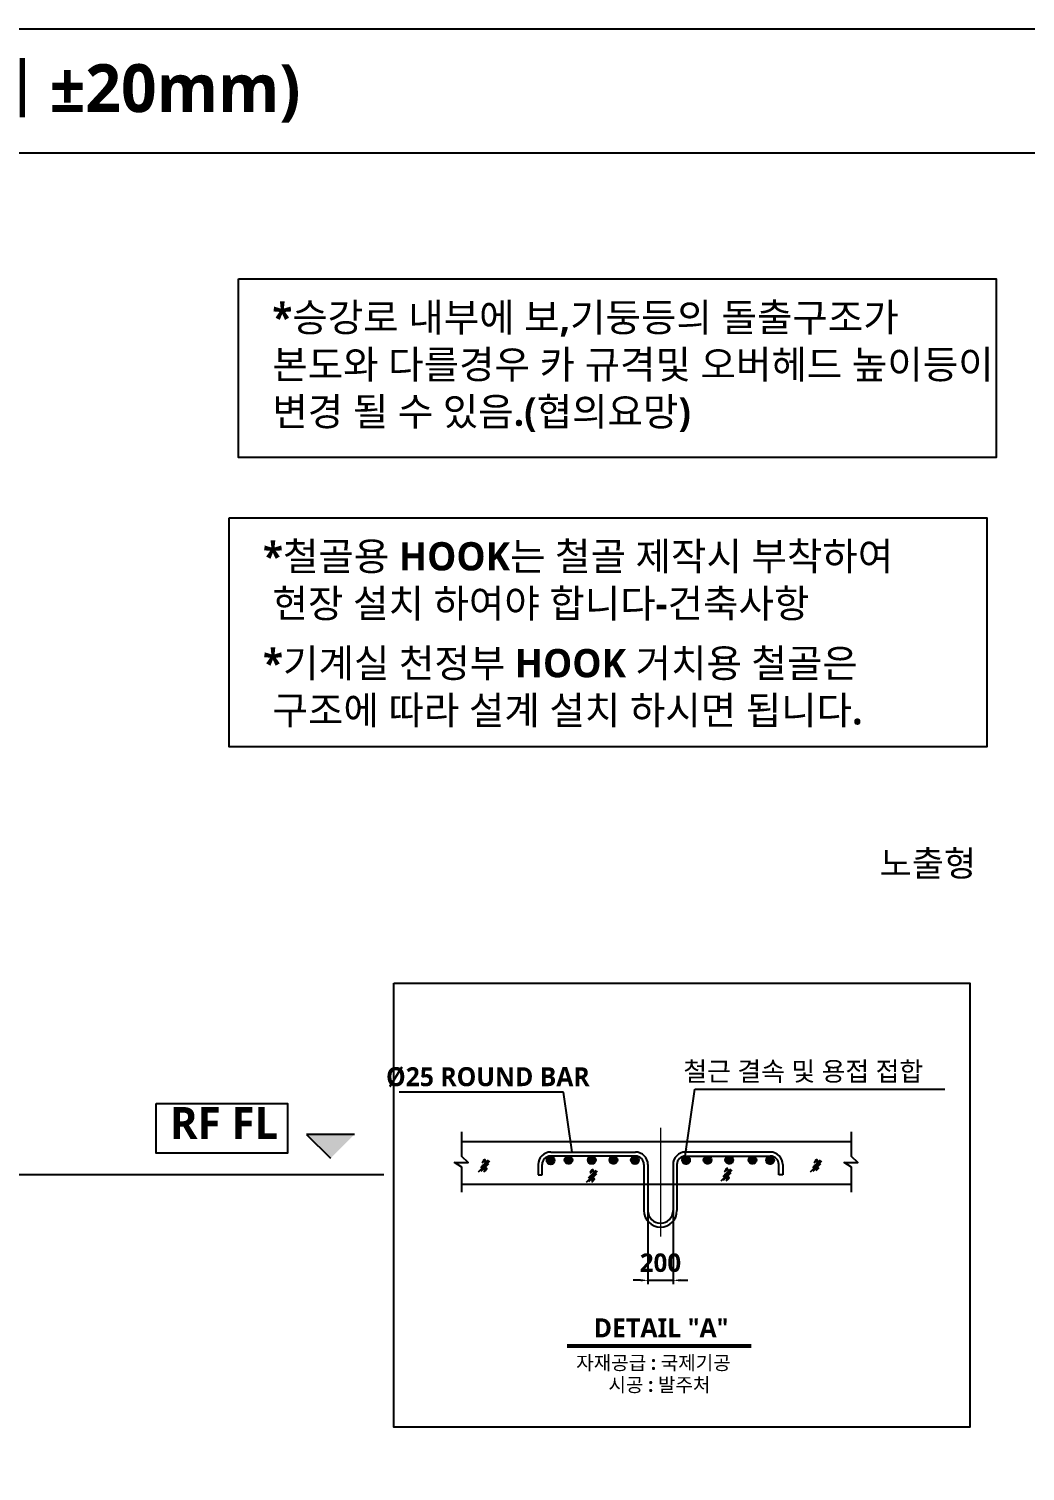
# Model space of a CAD drawing. Header units: millimetres. Extents: x 2370 to 266135, y -585395 to 33485.
# Drawn here: x 71425 to 83821, y 11484 to 29427 of the extents above; entities that cross this region are included whole.
import ezdxf
from ezdxf.enums import TextEntityAlignment as Align
from ezdxf.lldxf.tags import DXFTag

# ---------------------------------------------------------------- set-up
doc = ezdxf.new("R2010")
doc.units = ezdxf.units.MM
for name, color, linetype in [('0글씨', 3, 'Continuous'), ('3', 3, 'Continuous'), ('A-CEN', 22, 'Continuous'), ('A-SYMBOL', 4, 'Continuous'), ('TEXT-T', 2, 'Continuous'), ('TXT', 7, 'Continuous')]:
    doc.layers.add(name, color=color, linetype=linetype)
for name, color, linetype, lineweight in [('BOX', 20, 'Continuous', 25), ('문자', 3, 'Continuous', 25), ('사선', 1, 'Continuous', 13), ('치수선', 15, 'Continuous', 5)]:
    doc.layers.add(name, color=color, linetype=linetype, lineweight=lineweight)
doc.styles.add('SH_진천_나눔', font='')
doc.styles.get("Standard").update_dxf_attribs({"font": 'NanumGothicBold.ttf'})
doc.styles.get('SH_진천_나눔').set_extended_font_data('NanumGothic', bold=True)
tags = doc.linetypes.add('CENTER', pattern=[2, 1.25, -0.25, 0.25, -0.25]).pattern_tags.tags
tags[10:11] = [DXFTag(74, 4), DXFTag(75, 0), DXFTag(340, '0'), DXFTag(46, 1.0), DXFTag(50, 0.0), DXFTag(44, 0.0), DXFTag(45, 0.0)]
tags[8:9] = [DXFTag(74, 4), DXFTag(75, 0), DXFTag(340, '0'), DXFTag(46, 1.0), DXFTag(50, 0.0), DXFTag(44, 0.0), DXFTag(45, 0.0)]
tags[6:7] = [DXFTag(74, 4), DXFTag(75, 0), DXFTag(340, '0'), DXFTag(46, 1.0), DXFTag(50, 0.0), DXFTag(44, 0.0), DXFTag(45, 0.0)]
tags[4:5] = [DXFTag(74, 4), DXFTag(75, 0), DXFTag(340, '0'), DXFTag(46, 1.0), DXFTag(50, 0.0), DXFTag(44, 0.0), DXFTag(45, 0.0)]
doc.dimstyles.new('DIM-A-002-평면', dxfattribs={"dimscale": 230, "dimtxt": 1, "dimasz": 0.4, "dimexe": 0.2, "dimexo": 0.3, "dimgap": 0.4, "dimtad": 1, "dimdec": 0, "dimtxsty": 'Standard', "dimcen": 0, "dimclrd": 15, "dimclre": 15, "dimclrt": 3, "dimadec": 0, "dimazin": 0, "dimtfac": 1, "dimtix": 1, "dimtmove": 0, "dimatfit": 0, "dimfxl": 1, "dimarcsym": 0})

# ---------------------------------------------------------------- blocks, each defined once
blk = doc.blocks.new('*D1201')
at = {"layer": 'Defpoints', "color": 0}
for p in [(79128, 14872), (79440, 14872), (79440, 13858)]:
    blk.add_point(p, dxfattribs=at)
at = {"layer": '문자', "color": 15, "lineweight": -2}
for p, q in [((79128, 14803), (79128, 13812)), ((79440, 14803), (79440, 13812)), ((79036, 13858), (78944, 13858)), ((79128, 13858), (79440, 13858)), ((79532, 13858), (79624, 13858))]:
    blk.add_line(p, q, dxfattribs=at)
at = {"layer": '문자', "color": 15}
for points in [[(79036, 13843), (79036, 13873), (79128, 13858)], [(79532, 13873), (79532, 13843), (79440, 13858)]]:
    blk.add_solid(points, dxfattribs=at)
at = {"layer": '문자', "color": 3, "lineweight": 13, "ltscale": 600, "insert": (79284, 14076), "char_height": 230, "attachment_point": 5}
blk.add_mtext('200', dxfattribs=at)

msp = doc.modelspace()

# ---------------------------------------------------------------- hatches: boundary and pattern name
at = {"layer": 'A-SYMBOL', "linetype": 'Continuous'}
msp.add_hatch(color=256, dxfattribs=at).paths.add_polyline_path([(75476.5, 15674.2), (75178.5, 15376.2), (74880.5, 15674.2)])

# ---------------------------------------------------------------- linework, layer by layer
for p, q in [((56769, 27883.8), (118561.6, 27883.8)), ((81660.2, 15581.7), (76814.1, 15581.7)), ((77918, 15454.3), (78972.7, 15454.3)), ((80650.3, 15454.3), (79595.6, 15454.3)), ((77762.3, 15298.5), (77762.3, 15171.1)), ((77811.8, 15171.1), (77811.8, 15298.5)), ((78972.7, 15404.7), (77918, 15404.7)), ((78388.2, 15383.7), (78399.6, 15395.1)), ((79078.9, 15298.5), (79078.9, 14725.2)), ((79128.4, 15298.5), (79128.4, 14725.2)), ((79439.9, 15298.5), (79439.9, 14725.2)), ((79489.4, 15298.5), (79489.4, 14725.2)), ((79595.6, 15404.7), (80650.3, 15404.7)), ((80098, 15381.9), (80112.9, 15396.8)), ((80756.5, 15171.1), (80756.5, 15298.5)), ((80806, 15298.5), (80806, 15171.1)), ((77762.3, 15171.1), (77811.8, 15171.1)), ((80806, 15171.1), (80756.5, 15171.1)), ((81660.2, 15050.8), (76814.1, 15050.8)), ((78124.4, 13029.4), (80412.2, 13029.4))]:
    msp.add_line(p, q)
at = {"color": 4}
for p, q in [((77868.2, 15349.6), (77917.8, 15399.2)), ((77868.6, 15343.5), (77923.9, 15398.8)), ((77868.7, 15356.5), (77910.8, 15398.7)), ((77869.6, 15338), (77929.3, 15397.8)), ((77870.6, 15364.9), (77902.4, 15396.7)), ((77871, 15333), (77934.3, 15396.3)), ((77872.9, 15328.5), (77938.9, 15394.4)), ((77875.2, 15324.3), (77943.1, 15392.2)), ((77876.9, 15377.7), (77889.7, 15390.5)), ((77877.7, 15320.4), (77947, 15389.6)), ((77880.6, 15316.8), (77950.6, 15386.7)), ((77883.8, 15313.5), (77953.8, 15383.6)), ((77887.3, 15310.5), (77956.8, 15380.1)), ((77891.1, 15307.9), (77959.5, 15376.3)), ((77895.2, 15305.5), (77961.9, 15372.2)), ((77899.6, 15303.5), (77963.9, 15367.7)), ((77904.5, 15301.9), (77965.5, 15362.9)), ((77909.8, 15300.7), (77966.7, 15357.6)), ((77915.6, 15300.1), (77967.3, 15351.7)), ((77922.2, 15300.3), (77967.1, 15345.1)), ((77930, 15301.6), (77965.7, 15337.3)), ((77940.5, 15305.6), (77961.8, 15326.9)), ((78090, 15357.1), (78137.6, 15404.8)), ((78090.2, 15350.8), (78143.9, 15404.6)), ((78090.8, 15364.4), (78130.3, 15403.9)), ((78091, 15345.2), (78149.6, 15403.8)), ((78092.4, 15340.1), (78154.7, 15402.4)), ((78093.5, 15373.5), (78121.3, 15401.3)), ((78094.1, 15335.4), (78159.4, 15400.7)), ((78096.3, 15331.1), (78163.7, 15398.5)), ((78098.7, 15327.1), (78167.7, 15396)), ((78101.5, 15323.4), (78171.3, 15393.2)), ((78104.6, 15320.1), (78174.7, 15390.1)), ((78108, 15317), (78177.8, 15386.8)), ((78111.7, 15314.2), (78180.5, 15383.1)), ((78115.7, 15311.8), (78183, 15379.1)), ((78120.1, 15309.7), (78185.1, 15374.7)), ((78124.8, 15307.9), (78186.8, 15370)), ((78129.9, 15306.6), (78188.1, 15364.8)), ((78135.6, 15305.8), (78188.9, 15359.2)), ((78142, 15305.8), (78189, 15352.8)), ((78149.4, 15306.7), (78188.1, 15345.4)), ((78158.7, 15309.6), (78185.2, 15336.1)), ((78378.9, 15355.1), (78428.3, 15404.4)), ((78379.3, 15349), (78434.4, 15404)), ((78379.4, 15362), (78421.3, 15403.9)), ((78380.2, 15343.5), (78439.8, 15403.1)), ((78381.5, 15370.5), (78412.8, 15401.8)), ((78381.7, 15338.5), (78444.8, 15401.6)), ((78383.6, 15333.9), (78449.4, 15399.7)), ((78385.8, 15329.6), (78453.7, 15397.5)), ((78388.4, 15325.7), (78457.6, 15395)), ((78391.2, 15322.2), (78461.2, 15392.1)), ((78394.4, 15318.9), (78464.4, 15388.9)), ((78397.9, 15315.9), (78467.4, 15385.4)), ((78401.6, 15313.2), (78470.1, 15381.7)), ((78405.7, 15310.8), (78472.5, 15377.6)), ((78410.2, 15308.8), (78474.5, 15373.1)), ((78415, 15307.2), (78476.2, 15368.3)), ((78420.3, 15306), (78477.3, 15363)), ((78426.1, 15305.4), (78478, 15357.2)), ((78432.7, 15305.5), (78477.8, 15350.6)), ((78440.4, 15306.8), (78476.6, 15342.9)), ((78450.7, 15310.6), (78472.8, 15332.6)), ((78648.6, 15353.6), (78699.6, 15404.5)), ((78648.9, 15360.3), (78692.8, 15404.3)), ((78649.1, 15347.7), (78705.5, 15404)), ((78650.2, 15342.3), (78710.8, 15402.9)), ((78650.4, 15368.3), (78684.8, 15402.8)), ((78651.8, 15337.4), (78715.7, 15401.3)), ((78653.8, 15332.9), (78720.2, 15399.4)), ((78655, 15379.3), (78673.8, 15398.2)), ((78656.1, 15328.8), (78724.4, 15397.1)), ((78658.7, 15325), (78728.2, 15394.4)), ((78661.7, 15321.5), (78731.7, 15391.5)), ((78664.9, 15318.2), (78734.9, 15388.2)), ((78668.5, 15315.3), (78737.8, 15384.7)), ((78672.3, 15312.7), (78740.4, 15380.8)), ((78676.5, 15310.4), (78742.7, 15376.6)), ((78681, 15308.5), (78744.6, 15372.1)), ((78686, 15307), (78746.2, 15367.2)), ((78691.4, 15305.9), (78747.2, 15361.8)), ((78697.4, 15305.5), (78747.7, 15355.8)), ((78704.2, 15305.8), (78747.3, 15348.9)), ((78712.4, 15307.6), (78745.6, 15340.8)), ((78724.1, 15312.8), (78740.3, 15329)), ((78917.1, 15356.3), (78964.9, 15404.1)), ((78917.3, 15350), (78971.1, 15403.9)), ((78917.9, 15363.6), (78957.6, 15403.3)), ((78918.1, 15344.4), (78976.8, 15403.1)), ((78919.5, 15339.3), (78981.9, 15401.7)), ((78920.4, 15372.6), (78948.6, 15400.8)), ((78921.2, 15334.7), (78986.5, 15400)), ((78923.4, 15330.3), (78990.9, 15397.8)), ((78925.9, 15326.4), (78994.8, 15395.3)), ((78928.7, 15322.7), (78998.5, 15392.5)), ((78931.8, 15319.3), (79001.8, 15389.4)), ((78935.2, 15316.3), (79004.9, 15386)), ((78938.9, 15313.5), (79007.7, 15382.3)), ((78942.9, 15311.1), (79010.1, 15378.3)), ((78947.2, 15309), (79012.2, 15373.9)), ((78952, 15307.3), (79013.9, 15369.2)), ((78957.1, 15306), (79015.2, 15364.1)), ((78962.8, 15305.2), (79016, 15358.4)), ((78969.2, 15305.1), (79016.1, 15352)), ((78976.6, 15306.1), (79015.1, 15344.6)), ((78986, 15309), (79012.2, 15335.1)), ((79552.3, 15350.6), (79604.4, 15402.7)), ((79552.4, 15357.1), (79597.9, 15402.6)), ((79553, 15344.8), (79610.2, 15402)), ((79553.6, 15364.8), (79590.2, 15401.4)), ((79554.2, 15339.5), (79615.5, 15400.8)), ((79555.8, 15334.7), (79620.3, 15399.2)), ((79557.3, 15374.9), (79580.1, 15397.7)), ((79557.9, 15330.3), (79624.7, 15397.1)), ((79560.3, 15326.2), (79628.8, 15394.7)), ((79563, 15322.4), (79632.6, 15392)), ((79566, 15319), (79636, 15389)), ((79569.3, 15315.8), (79639.2, 15385.7)), ((79572.9, 15313), (79642, 15382.1)), ((79576.8, 15310.4), (79644.6, 15378.2)), ((79581, 15308.2), (79646.8, 15374)), ((79585.6, 15306.4), (79648.6, 15369.4)), ((79590.6, 15304.9), (79650.1, 15364.4)), ((79596.2, 15304), (79651, 15358.8)), ((79602.3, 15303.6), (79651.4, 15352.7)), ((79609.3, 15304.2), (79650.8, 15345.7)), ((79617.9, 15306.3), (79648.7, 15337.1)), ((79631.7, 15313.7), (79641.3, 15323.3)), ((79820.6, 15356.2), (79868.9, 15404.5)), ((79820.8, 15350), (79875.1, 15404.3)), ((79821.3, 15363.4), (79861.7, 15403.8)), ((79821.7, 15344.5), (79880.7, 15403.4)), ((79823.1, 15339.4), (79885.7, 15402)), ((79823.6, 15372.2), (79852.9, 15401.5)), ((79824.9, 15334.7), (79890.4, 15400.2)), ((79827.1, 15330.4), (79894.7, 15398)), ((79829.6, 15326.5), (79898.6, 15395.5)), ((79832.4, 15322.9), (79902.2, 15392.7)), ((79835.5, 15319.5), (79905.6, 15389.6)), ((79838.9, 15316.5), (79908.6, 15386.2)), ((79842.7, 15313.8), (79911.4, 15382.4)), ((79846.7, 15311.3), (79913.8, 15378.4)), ((79851.1, 15309.3), (79915.9, 15374)), ((79855.8, 15307.6), (79917.6, 15369.3)), ((79861, 15306.3), (79918.8, 15364.1)), ((79866.8, 15305.6), (79919.5, 15358.3)), ((79873.2, 15305.6), (79919.5, 15351.9)), ((79880.8, 15306.6), (79918.5, 15344.4)), ((79890.4, 15309.8), (79915.3, 15334.7)), ((80090.2, 15354.6), (80140.2, 15404.6)), ((80090.6, 15361.5), (80133.3, 15404.2)), ((80090.6, 15348.6), (80146.2, 15404.2)), ((80091.6, 15343.2), (80151.6, 15403.2)), ((80092.4, 15369.8), (80125, 15402.4)), ((80093.1, 15338.2), (80156.6, 15401.7)), ((80095, 15333.7), (80161.1, 15399.8)), ((80097.3, 15329.5), (80165.3, 15397.5)), ((80099.9, 15325.6), (80169.2, 15394.9)), ((80102.8, 15322.1), (80172.8, 15392)), ((80106, 15318.8), (80176, 15388.8)), ((80109.5, 15315.8), (80179, 15385.3)), ((80113.3, 15313.2), (80181.6, 15381.5)), ((80117.4, 15310.8), (80184, 15377.4)), ((80121.9, 15308.9), (80185.9, 15372.9)), ((80126.8, 15307.3), (80187.5, 15368)), ((80132.1, 15306.1), (80188.7, 15362.7)), ((80138, 15305.6), (80189.2, 15356.8)), ((80144.7, 15305.8), (80189, 15350.1)), ((80152.6, 15307.2), (80187.6, 15342.2)), ((80163.3, 15311.5), (80183.3, 15331.5)), ((80379.3, 15353), (80430.8, 15404.6)), ((80379.4, 15359.6), (80424.2, 15404.4)), ((80379.9, 15347.1), (80436.7, 15404)), ((80380.8, 15367.5), (80416.4, 15403)), ((80381, 15341.8), (80442, 15402.8)), ((80382.6, 15337), (80446.8, 15401.2)), ((80384.6, 15332.5), (80451.3, 15399.2)), ((80384.8, 15377.9), (80405.9, 15399)), ((80387, 15328.4), (80455.4, 15396.8)), ((80389.7, 15324.6), (80459.2, 15394.2)), ((80392.6, 15321.1), (80462.7, 15391.2)), ((80395.9, 15318), (80465.9, 15387.9)), ((80399.5, 15315.1), (80468.8, 15384.3)), ((80403.4, 15312.5), (80471.3, 15380.5)), ((80407.6, 15310.3), (80473.6, 15376.2)), ((80412.2, 15308.4), (80475.5, 15371.7)), ((80417.1, 15306.9), (80476.9, 15366.7)), ((80422.6, 15305.9), (80477.9, 15361.2)), ((80428.7, 15305.5), (80478.3, 15355.2)), ((80435.6, 15306), (80477.9, 15348.2)), ((80444, 15307.9), (80475.9, 15339.9)), ((80456.6, 15314), (80469.8, 15327.2)), ((80598.2, 15351.6), (80648, 15401.3)), ((80598.6, 15345.5), (80654, 15400.9)), ((80598.7, 15358.5), (80641.1, 15400.9)), ((80599.6, 15340.1), (80659.5, 15399.9)), ((80600.6, 15366.9), (80632.7, 15399)), ((80601.1, 15335.1), (80664.5, 15398.4)), ((80603, 15330.5), (80669, 15396.6)), ((80605.3, 15326.3), (80673.2, 15394.3)), ((80606.6, 15379.3), (80620.2, 15393)), ((80607.9, 15322.5), (80677.1, 15391.7)), ((80610.7, 15318.9), (80680.7, 15388.8)), ((80613.9, 15315.6), (80684, 15385.6)), ((80617.4, 15312.6), (80686.9, 15382.2)), ((80621.2, 15310), (80689.6, 15378.4)), ((80625.3, 15307.6), (80692, 15374.3)), ((80629.8, 15305.6), (80694, 15369.8)), ((80634.6, 15304), (80695.6, 15364.9)), ((80639.9, 15302.9), (80696.7, 15359.6)), ((80645.8, 15302.3), (80697.3, 15353.8)), ((80652.5, 15302.5), (80697.1, 15347.1)), ((80660.3, 15303.8), (80695.7, 15339.3)), ((80670.9, 15307.9), (80691.6, 15328.7))]:
    msp.add_line(p, q, dxfattribs=at)
at = {"linetype": 'ByBlock'}
msp.add_lwpolyline([(73010.1, 16056.1), (74644.3, 16056.1), (74644.3, 15441.3), (73010.1, 15441.3)], close=True, dxfattribs=at)
at = {"color": 4, "linetype": 'Continuous'}
for centre, radius in [((77917.7, 15350.7), 49.5), ((78139.5, 15355), 49.5), ((78428.5, 15354.9), 49.6), ((78698.1, 15355), 49.5), ((78966.6, 15354.8), 49.5)]:
    msp.add_circle(centre, radius, dxfattribs=at)
at = {"color": 4}
for centre in [(79601.8, 15353.2), (79870.1, 15355), (80139.7, 15355.1), (80428.8, 15355), (80647.8, 15351.8)]:
    msp.add_circle(centre, 49.5, dxfattribs=at)
for centre, radius, start, end in [((77918, 15298.5), 155.7, 90, 180), ((78972.7, 15298.5), 155.7, 0, 90), ((79595.6, 15298.5), 155.7, 90, 180), ((80650.3, 15298.5), 155.7, 0, 90), ((77918, 15298.5), 106.2, 90, 180), ((78972.7, 15298.5), 106.2, 0, 90), ((79595.6, 15298.5), 106.2, 90, 180), ((80650.3, 15298.5), 106.2, 0, 90), ((79284.2, 14725.2), 205.3, 180, 359.99998), ((79284.2, 14725.2), 155.7, 180, 359.99998)]:
    msp.add_arc(centre, radius, start, end)
at = {"layer": '3'}
for p, q in [((77021.7, 15207.7), (77159.1, 15345)), ((77048, 15260.6), (77144.2, 15356.7)), ((77053.4, 15215.7), (77149.6, 15311.8)), ((77066.6, 15317.7), (77105.1, 15356.2)), ((77069.3, 15333), (77107.8, 15371.5)), ((77089.8, 15222.6), (77128.2, 15261)), ((80084.7, 15222.2), (80123.1, 15260.7)), ((81152.6, 15207.7), (81290, 15345)), ((81178.9, 15260.6), (81275, 15356.7)), ((81184.3, 15215.7), (81280.5, 15311.8)), ((81197.5, 15317.7), (81235.9, 15356.2)), ((81200.2, 15333), (81238.7, 15371.5)), ((81220.6, 15222.6), (81259.1, 15261)), ((77087.1, 15207.3), (77125.5, 15245.7)), ((78362.7, 15081.1), (78500.1, 15218.4)), ((78389, 15133.9), (78485.1, 15230)), ((78394.4, 15089), (78490.6, 15185.1)), ((78407.6, 15191.1), (78446, 15229.5)), ((78410.3, 15206.3), (78448.8, 15244.8)), ((78428, 15080.6), (78466.5, 15119.1)), ((78430.8, 15095.9), (78469.2, 15134.4)), ((80037.1, 15096.9), (80174.5, 15234.2)), ((80063.3, 15149.8), (80159.5, 15245.9)), ((80068.8, 15104.9), (80164.9, 15201)), ((80081.9, 15207), (80120.4, 15245.4)), ((80102.4, 15096.5), (80140.9, 15135)), ((80105.1, 15111.8), (80143.6, 15150.2))]:
    msp.add_line(p, q, dxfattribs=at)
for points in [[(76814.1, 14953.9), (76814.1, 15266.2), (76721.8, 15324.7), (76892.6, 15324.7), (76814.1, 15396.6), (76814.1, 15704.5)], [(81660.2, 14953.9), (81660.2, 15266.2), (81567.9, 15324.7), (81738.7, 15324.7), (81660.2, 15396.6), (81660.2, 15704.5)]]:
    msp.add_lwpolyline(points, dxfattribs=at)
for centre, radius in [((77082.8, 15282.4), 11.1), ((77085.8, 15337), 4.96), ((77090.9, 15352.1), 6.82), ((77106.7, 15300.7), 6.34), ((77104.5, 15346.9), 2.99), ((77108.9, 15281.3), 3.56), ((77115.6, 15247.4), 6.34), ((81213.6, 15282.4), 11.1), ((81216.7, 15337), 4.96), ((81221.8, 15352.1), 6.82), ((81237.6, 15300.7), 6.34), ((81235.3, 15346.9), 2.99), ((81239.8, 15281.3), 3.56), ((77103.9, 15223.5), 2.78), ((78423.8, 15155.7), 11.1), ((78426.8, 15210.3), 4.96), ((78431.9, 15225.4), 6.82), ((78447.7, 15174.1), 6.34), ((78444.9, 15096.8), 2.78), ((78445.4, 15220.2), 2.99), ((78449.9, 15154.6), 3.56), ((78456.6, 15120.7), 6.34), ((80098.1, 15171.6), 11.1), ((80101.2, 15226.2), 4.96), ((80106.2, 15241.3), 6.82), ((80122, 15190), 6.34), ((80119.3, 15112.7), 2.78), ((80119.8, 15236.1), 2.99), ((80124.3, 15170.5), 3.56), ((80130.9, 15136.6), 6.34)]:
    msp.add_circle(centre, radius, dxfattribs=at)
at = {"layer": 'A-CEN'}
msp.add_line((60783.6, 15176.2), (75841.3, 15176.2), dxfattribs=at)
at = {"layer": 'A-SYMBOL', "linetype": 'Continuous'}
for p, q in [((74880.5, 15674.2), (75178.5, 15376.2)), ((75476.5, 15674.2), (74880.5, 15674.2))]:
    msp.add_line(p, q, dxfattribs=at)
at = {"layer": 'BOX', "lineweight": 25}
for points in [[(74033, 26315.9), (83458.8, 26315.9), (83458.8, 24093.8), (74033, 24093.8)], [(73917, 23343.7), (83342.8, 23343.7), (83342.8, 20495.3), (73917, 20495.3)]]:
    msp.add_lwpolyline(points, close=True, dxfattribs=at)
at = {"layer": 'TEXT-T'}
msp.add_line((78124.4, 13057.4), (80412.2, 13057.4), dxfattribs=at)
at = {"layer": '사선', "color": 1, "linetype": 'CENTER'}
msp.add_line((79284.2, 15755.7), (79284.2, 14402.3), dxfattribs=at)

# ---------------------------------------------------------------- texts
at = {"style": 'SH_진천_나눔'}
msp.add_text('1.단면도 / KEY PLAN   (건축 허용오차범위 %%P20mm)', height=596.081, dxfattribs=at).set_placement((57063.4, 28391.5))
msp.add_text('DETAIL "A"', height=237.76, dxfattribs=at).set_placement((79290.8, 13266.2), align=Align.MIDDLE)
at = {"color": 2, "insert": (82010.5, 19029.2), "char_height": 319.082, "width": 9519.461, "attachment_point": 4, "style": 'SH_진천_나눔'}
msp.add_mtext('{\\f굴림|b0|i0|c129|p50;노출형}', dxfattribs=at)
at = {"layer": '0글씨', "lineweight": 25, "char_height": 351.487, "width": 9099.363, "attachment_point": 1, "style": 'SH_진천_나눔'}
for s, insert in [('\\pxql;*승강로 내부에 보,기둥등의 돌출구조가\\P\\pxql;본도와 다를경우 카 규격및 오버헤드 높이등이 변경 될 수 있음.(협의요망)', (74454.1, 26013.1)), ('\\pxql;*철골용 HOOK는 철골 제작시 부착하여\\P\\pxql; 현장 설치 하여야 합니다-건축사항', (74338, 23040.9)), ('\\pxql;*기계실 천정부 HOOK 거치용 철골은 \\P\\pxql; 구조에 따라 설계 설치 하시면 됩니다.', (74338, 21711.5))]:
    msp.add_mtext(s, dxfattribs=dict(at, insert=insert))
at = {"layer": 'TXT', "color": 7, "style": 'SH_진천_나눔'}
msp.add_text('RF FL', height=400, dxfattribs=at).set_placement((73855, 15494.8), align=Align.BOTTOM_CENTER)
at = {"layer": '치수선', "color": 3, "lineweight": 13, "char_height": 235.872, "attachment_point": 5, "style": 'SH_진천_나눔', "bg_fill": 2}
for s, insert in [('철근 결속 및 용접 접합', (81060.9, 16445.4)), ('%%C25 ROUND BAR', (77136.2, 16384))]:
    msp.add_mtext(s, dxfattribs=dict(at, insert=insert))

# ---------------------------------------------------------------- dimensions: what is measured, and where the dimension line sits
at = {"layer": '문자', "lineweight": 13}
dim = msp.add_linear_dim(base=(79439.9, 13858), p1=(79128.4, 14872), p2=(79439.9, 14872), text='200', dimstyle='DIM-A-002-평면', dxfattribs=at)
dim.commit()
dim.dimension.update_dxf_attribs({"geometry": '*D1201', "text_midpoint": (79284.2, 14076.5)})

# ---------------------------------------------------------------- next in the draw order: texts
at = {"color": 3, "ltscale": 2, "insert": (79196.9, 12822.5), "char_height": 173.366, "attachment_point": 5, "style": 'SH_진천_나눔', "bg_fill": 2}
msp.add_mtext('자재공급 : 국제기공', dxfattribs=at)

# ---------------------------------------------------------------- next in the draw order: leaders
at = {"layer": '문자', "lineweight": 13}
for points in [[(78183.6, 15454.3), (78075.7, 16197.3), (76033.6, 16197.3)], [(79590.2, 15401.4), (79711.9, 16235.8), (82820.2, 16235.8)]]:
    msp.add_leader(points, dimstyle='DIM-A-002-평면', dxfattribs=at)

# ---------------------------------------------------------------- next in the draw order: texts
at = {"color": 3, "ltscale": 2, "insert": (79271.1, 12548.5), "char_height": 173.37, "attachment_point": 5, "style": 'SH_진천_나눔', "bg_fill": 2}
msp.add_mtext('시공 : 발주처', dxfattribs=at)

# ---------------------------------------------------------------- next in the draw order: linework, layer by layer
at = {"ltscale": 600}
msp.add_lwpolyline([(56769, 29427.1), (118561.6, 29427.1), (118561.6, -18052.9), (56769, -18052.9), (56769, 29427.1)], dxfattribs=at)
at = {"layer": '문자'}
msp.add_lwpolyline([(75967.8, 17553), (83131.6, 17553), (83131.6, 12030.9), (75967.8, 12030.9)], close=True, dxfattribs=at)

doc.saveas('drawing.dxf')
